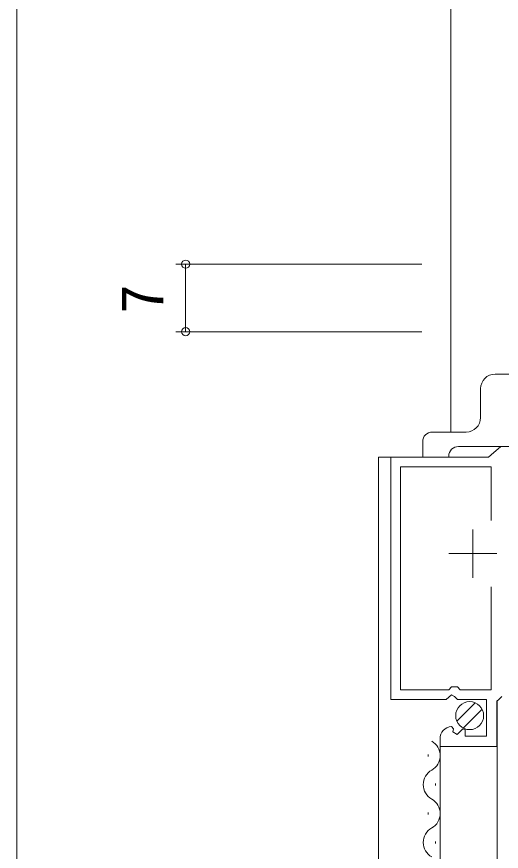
# Model space of a CAD drawing. Units: millimetres, scale not verified. Extents: x -841 to 746, y -594 to 534.
# Drawn here: x -582.8 to -532.6, y 89.1 to 175.6 of the extents above; entities that cross this region are included whole.
import ezdxf
from ezdxf.enums import TextEntityAlignment as Align

# ---------------------------------------------------------------- set-up
doc = ezdxf.new("R2010")
doc.units = ezdxf.units.MM
doc.header["$LTSCALE"] = 2
for name, color, linetype, lineweight in [('0-3_YKK_11', 7, 'Continuous', 9), ('0-5_YKK_12', 2, 'Continuous', 9), ('0-6_YKK_13', 4, 'Continuous', 9), ('0-7_YKK_D', 6, 'Continuous', 9), ('0-8_YSS_K', 3, 'Continuous', 9)]:
    doc.layers.add(name, color=color, linetype=linetype, lineweight=lineweight)
doc.styles.add('ＭＳ ゴシック', font='')
doc.styles.get('ＭＳ ゴシック').set_extended_font_data('MS Gothic')

msp = doc.modelspace()

# ---------------------------------------------------------------- linework, layer by layer
at = {"layer": '0-3_YKK_11'}
for p, q in [((-532.663, 131.08), (-533.651, 130.234)), ((-519.163, 131.08), (-532.663, 131.08)), ((-544.063, 129.98), (-544.063, 104.88)), ((-533.948, 129.98), (-544.063, 129.98)), ((-533.651, 130.234), (-533.948, 129.98)), ((-543.063, 128.98), (-543.063, 105.88)), ((-533.663, 128.98), (-543.063, 128.98)), ((-533.663, 123.405), (-533.663, 128.98)), ((-533.663, 123.405), (-533.663, 128.98)), ((-535.563, 122.48), (-535.563, 117.48)), ((-538.063, 119.98), (-533.063, 119.98)), ((-533.663, 105.88), (-533.663, 116.555)), ((-543.063, 105.88), (-538.063, 105.88)), ((-538.063, 105.88), (-537.763, 106.18)), ((-537.763, 106.18), (-537.163, 106.18)), ((-537.163, 106.18), (-536.863, 105.88)), ((-536.863, 105.88), (-533.663, 105.88)), ((-544.063, 104.88), (-538.332, 104.88)), ((-538.332, 104.88), (-537.792, 105.333)), ((-537.792, 105.333), (-537.463, 105.18)), ((-537.463, 105.18), (-537.163, 104.88)), ((-537.163, 104.88), (-534.163, 104.88)), ((-534.163, 104.88), (-534.163, 101.08)), ((-533.063, 104.68), (-532.863, 104.88)), ((-533.063, 99.98), (-533.063, 104.68)), ((-532.863, 104.88), (-532.563, 105.18)), ((-537.57, 101.824), (-537.781, 102.075)), ((-537.654, 101.511), (-537.57, 101.824)), ((-537.185, 101.241), (-537.654, 101.511)), ((-536.61, 101.816), (-537.185, 101.241)), ((-536.363, 101.714), (-536.61, 101.816)), ((-536.363, 101.08), (-536.363, 101.714)), ((-538.963, 100.78), (-538.963, 99.98)), ((-534.163, 101.08), (-536.363, 101.08)), ((-538.963, 99.98), (-533.063, 99.98))]:
    msp.add_line(p, q, dxfattribs=at)
msp.add_arc((-537.663, 100.78), 1.3, 95.2159, 180.00002, dxfattribs=at)
at = {"layer": '0-5_YKK_12'}
for p, q in [((-545.333, 19.48), (-545.333, 129.984)), ((-543.583, 129.98), (-545.333, 129.98)), ((-533.048, 19.48), (-533.048, 104.757)), ((-538.948, 100.461), (-538.948, 19.48)), ((-540.209, 98.946), (-540.209, 99.146)), ((-539.449, 95.946), (-539.449, 96.146)), ((-540.209, 92.946), (-540.209, 93.146)), ((-539.449, 89.946), (-539.449, 90.146))]:
    msp.add_line(p, q, dxfattribs=at)
for centre, start, end in [((-540.667, 99.046), 299.19063, 60.80936), ((-538.991, 96.046), 119.19936, 240.80063), ((-540.667, 93.046), 299.19063, 60.80936), ((-538.991, 90.046), 119.19936, 240.80063)]:
    msp.add_arc(centre, 1.718, start, end, dxfattribs=at)
at = {"layer": '0-6_YKK_13'}
for p, q in [((-533.263, 138.58), (-523.968, 138.58)), ((-534.763, 134.08), (-534.763, 137.08)), ((-536.263, 132.58), (-539.763, 132.58)), ((-540.763, 129.98), (-540.763, 131.58)), ((-537.063, 131.08), (-532.663, 131.08)), ((-538.063, 130.08), (-538.063, 129.98)), ((-537.231, 102.63), (-535.333, 104.528)), ((-536.55, 101.897), (-534.6, 103.847))]:
    msp.add_line(p, q, dxfattribs=at)
msp.add_circle((-535.893, 103.19), 1.45, dxfattribs=at)
for centre, radius, start, end in [((-533.263, 137.08), 1.5, 90, 180), ((-536.263, 134.08), 1.5, 270, 0), ((-539.763, 131.58), 1, 90, 180), ((-537.063, 130.08), 1, 134.427, 180), ((-537.063, 130.08), 1, 90, 134.427)]:
    msp.add_arc(centre, radius, start, end, dxfattribs=at)
at = {"layer": '0-7_YKK_D'}
for p, q in [((-540.846, 149.98), (-566.333, 149.98)), ((-565.333, 149.98), (-565.333, 142.984)), ((-540.846, 142.984), (-566.333, 142.984))]:
    msp.add_line(p, q, dxfattribs=at)
for centre in [(-565.333, 149.98), (-565.333, 142.984)]:
    msp.add_circle(centre, 0.425, dxfattribs=at)
at = {"layer": '0-8_YSS_K'}
for p, q in [((-582.846, 19.48), (-582.846, 194.48)), ((-537.846, 194.48), (-537.846, 132.58))]:
    msp.add_line(p, q, dxfattribs=at)

# ---------------------------------------------------------------- texts
at = {"layer": '0-7_YKK_D', "color": 7, "style": 'ＭＳ ゴシック'}
msp.add_text('7', height=4.399, rotation=90, dxfattribs=at).set_placement((-566.333, 144.882), align=Align.BOTTOM_LEFT)

doc.saveas('drawing.dxf')
